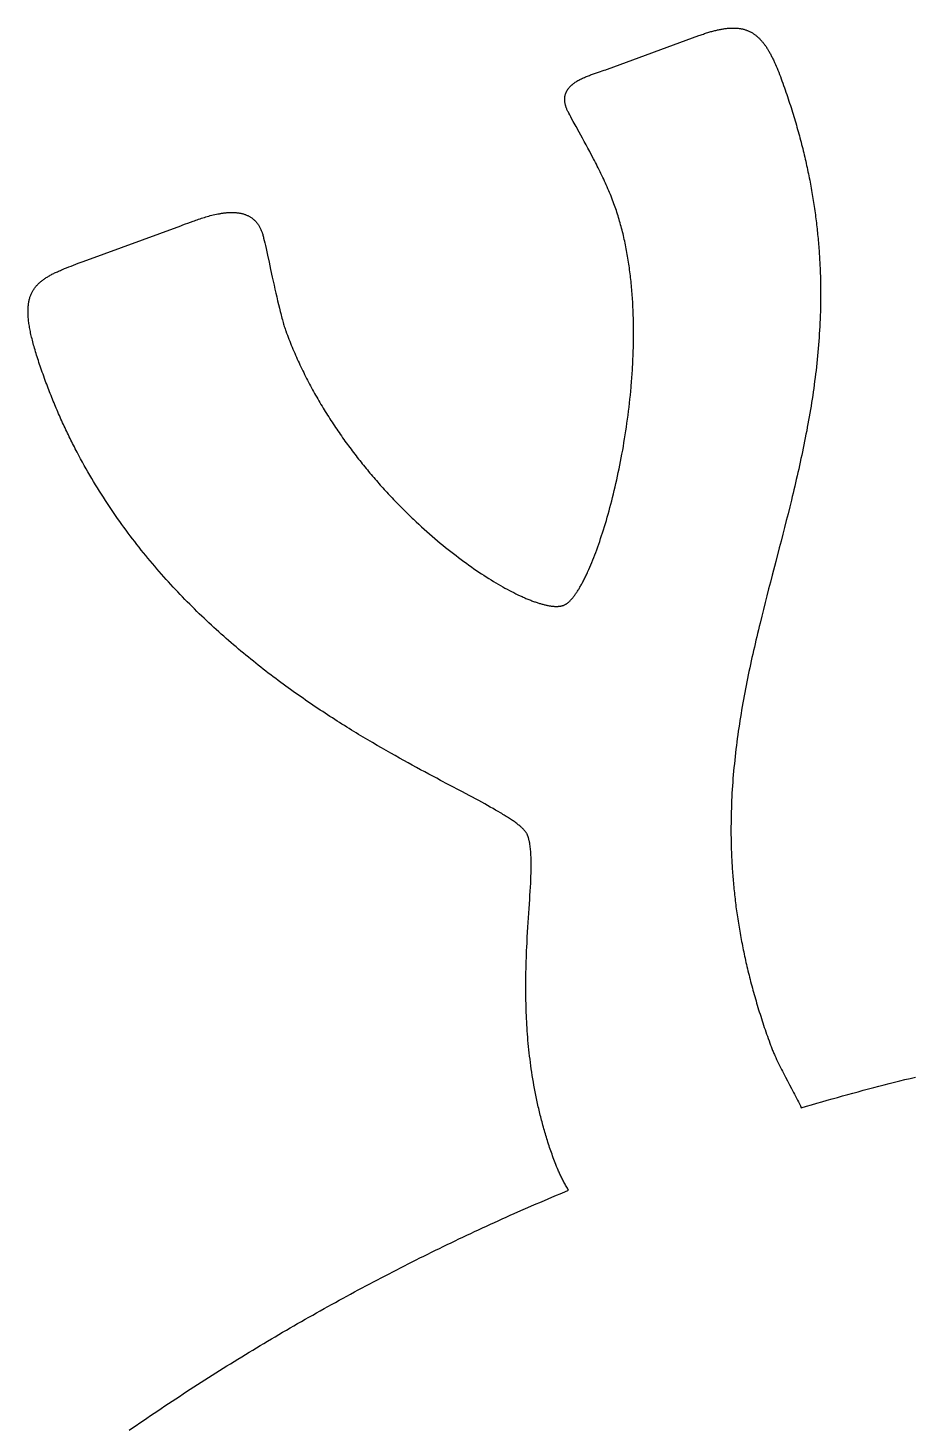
# Model space of a CAD drawing. Extents: x 156 to 510, y 849 to 1306.
# Drawn here: x 348.34 to 370.13, y 1077.97 to 1112.48 of the extents above; entities that cross this region are included whole.
import ezdxf

# ---------------------------------------------------------------- set-up
doc = ezdxf.new("R2010")
doc.units = 0
doc.layers.add('color#3f3f3fff', color=1, linetype='CONTINUOUS')

msp = doc.modelspace()

# ---------------------------------------------------------------- linework, layer by layer
at = {"layer": 'color#3f3f3fff'}
msp.add_lwpolyline([(350.827, 1077.915), (350.915, 1077.976), (351.003, 1078.037), (351.092, 1078.097), (351.18, 1078.157), (351.268, 1078.218), (351.357, 1078.278), (351.445, 1078.338), (351.534, 1078.397), (351.623, 1078.457), (351.712, 1078.516), (351.801, 1078.576), (351.89, 1078.635), (351.979, 1078.694), (352.068, 1078.753), (352.158, 1078.811), (352.247, 1078.87), (352.337, 1078.928), (352.427, 1078.986), (352.517, 1079.044), (352.607, 1079.102), (352.697, 1079.159), (352.787, 1079.217), (352.877, 1079.274), (352.968, 1079.331), (353.058, 1079.388), (353.149, 1079.445), (353.24, 1079.502), (353.33, 1079.558), (353.421, 1079.614), (353.512, 1079.67), (353.604, 1079.726), (353.695, 1079.782), (353.786, 1079.838), (353.878, 1079.893), (353.969, 1079.949), (354.061, 1080.004), (354.153, 1080.059), (354.244, 1080.113), (354.336, 1080.168), (354.428, 1080.222), (354.521, 1080.277), (354.613, 1080.331), (354.705, 1080.385), (354.798, 1080.439), (354.89, 1080.492), (354.983, 1080.546), (355.076, 1080.599), (355.168, 1080.652), (355.261, 1080.705), (355.354, 1080.758), (355.447, 1080.81), (355.541, 1080.863), (355.634, 1080.915), (355.727, 1080.967), (355.821, 1081.019), (355.915, 1081.07), (356.008, 1081.122), (356.102, 1081.173), (356.196, 1081.224), (356.29, 1081.275), (356.384, 1081.326), (356.478, 1081.377), (356.573, 1081.427), (356.667, 1081.478), (356.761, 1081.528), (356.856, 1081.578), (356.951, 1081.628), (357.045, 1081.677), (357.14, 1081.727), (357.235, 1081.776), (357.33, 1081.825), (357.425, 1081.874), (357.521, 1081.923), (357.616, 1081.971), (357.711, 1082.02), (357.807, 1082.068), (357.902, 1082.116), (357.998, 1082.164), (358.094, 1082.211), (358.19, 1082.259), (358.285, 1082.306), (358.381, 1082.353), (358.478, 1082.4), (358.574, 1082.447), (358.67, 1082.494), (358.766, 1082.54), (358.863, 1082.586), (358.959, 1082.632), (359.056, 1082.678), (359.153, 1082.724), (359.25, 1082.769), (359.346, 1082.815), (359.443, 1082.86), (359.54, 1082.905), (359.638, 1082.95), (359.735, 1082.994), (359.832, 1083.039), (359.929, 1083.083), (360.027, 1083.127), (360.125, 1083.171), (360.222, 1083.215), (360.32, 1083.258), (360.487, 1083.332), (360.654, 1083.405), (360.822, 1083.478), (360.99, 1083.55), (361.157, 1083.622), (361.325, 1083.693), (361.494, 1083.764), (361.662, 1083.834), (361.647, 1083.858), (361.632, 1083.883), (361.618, 1083.907), (361.603, 1083.932), (361.589, 1083.957), (361.575, 1083.981), (361.562, 1084.006), (361.548, 1084.031), (361.535, 1084.056), (361.522, 1084.081), (361.509, 1084.106), (361.497, 1084.13), (361.485, 1084.155), (361.473, 1084.18), (361.461, 1084.204), (361.449, 1084.229), (361.438, 1084.253), (361.427, 1084.278), (361.416, 1084.302), (361.406, 1084.326), (361.385, 1084.373), (361.366, 1084.419), (361.348, 1084.465), (361.33, 1084.509), (361.314, 1084.552), (361.298, 1084.594), (361.283, 1084.636), (361.268, 1084.678), (361.253, 1084.721), (361.238, 1084.763), (361.223, 1084.805), (361.209, 1084.847), (361.195, 1084.889), (361.181, 1084.931), (361.167, 1084.973), (361.154, 1085.015), (361.14, 1085.057), (361.127, 1085.099), (361.114, 1085.141), (361.102, 1085.183), (361.089, 1085.225), (361.077, 1085.267), (361.065, 1085.308), (361.053, 1085.35), (361.041, 1085.392), (361.03, 1085.434), (361.018, 1085.475), (361.007, 1085.517), (360.996, 1085.558), (360.986, 1085.6), (360.975, 1085.641), (360.965, 1085.683), (360.954, 1085.724), (360.944, 1085.765), (360.934, 1085.807), (360.925, 1085.848), (360.915, 1085.889), (360.906, 1085.93), (360.897, 1085.971), (360.888, 1086.013), (360.879, 1086.054), (360.87, 1086.094), (360.862, 1086.135), (360.854, 1086.176), (360.845, 1086.217), (360.838, 1086.258), (360.822, 1086.339), (360.807, 1086.42), (360.793, 1086.501), (360.78, 1086.582), (360.767, 1086.662), (360.754, 1086.743), (360.742, 1086.823), (360.731, 1086.902), (360.721, 1086.982), (360.711, 1087.061), (360.701, 1087.14), (360.692, 1087.219), (360.684, 1087.297), (360.676, 1087.375), (360.668, 1087.453), (360.661, 1087.53), (360.655, 1087.607), (360.649, 1087.684), (360.643, 1087.761), (360.638, 1087.837), (360.633, 1087.913), (360.629, 1087.989), (360.625, 1088.064), (360.622, 1088.139), (360.619, 1088.213), (360.616, 1088.287), (360.614, 1088.361), (360.612, 1088.434), (360.61, 1088.508), (360.609, 1088.58), (360.608, 1088.652), (360.607, 1088.724), (360.607, 1088.796), (360.607, 1088.867), (360.607, 1088.937), (360.608, 1089.008), (360.609, 1089.077), (360.61, 1089.147), (360.611, 1089.216), (360.612, 1089.284), (360.614, 1089.352), (360.616, 1089.42), (360.618, 1089.487), (360.621, 1089.554), (360.623, 1089.62), (360.626, 1089.685), (360.628, 1089.751), (360.631, 1089.815), (360.638, 1089.943), (360.644, 1090.069), (360.651, 1090.193), (360.659, 1090.315), (360.666, 1090.434), (360.674, 1090.552), (360.689, 1090.779), (360.703, 1090.997), (360.71, 1091.103), (360.716, 1091.206), (360.722, 1091.306), (360.727, 1091.404), (360.729, 1091.452), (360.731, 1091.499), (360.733, 1091.546), (360.735, 1091.591), (360.736, 1091.637), (360.738, 1091.681), (360.739, 1091.725), (360.739, 1091.768), (360.74, 1091.81), (360.74, 1091.852), (360.74, 1091.893), (360.74, 1091.933), (360.739, 1091.973), (360.738, 1092.011), (360.737, 1092.049), (360.735, 1092.087), (360.733, 1092.123), (360.731, 1092.159), (360.728, 1092.194), (360.725, 1092.228), (360.722, 1092.261), (360.718, 1092.294), (360.713, 1092.326), (360.709, 1092.357), (360.703, 1092.387), (360.698, 1092.416), (360.695, 1092.43), (360.692, 1092.445), (360.689, 1092.459), (360.685, 1092.472), (360.682, 1092.486), (360.678, 1092.499), (360.674, 1092.512), (360.671, 1092.525), (360.667, 1092.538), (360.663, 1092.551), (360.658, 1092.563), (360.654, 1092.575), (360.652, 1092.581), (360.649, 1092.587), (360.647, 1092.594), (360.644, 1092.6), (360.64, 1092.606), (360.637, 1092.612), (360.63, 1092.625), (360.622, 1092.638), (360.614, 1092.651), (360.604, 1092.664), (360.594, 1092.677), (360.584, 1092.69), (360.572, 1092.704), (360.56, 1092.717), (360.547, 1092.731), (360.534, 1092.745), (360.52, 1092.759), (360.505, 1092.773), (360.489, 1092.787), (360.473, 1092.801), (360.456, 1092.815), (360.438, 1092.83), (360.42, 1092.845), (360.401, 1092.86), (360.382, 1092.875), (360.362, 1092.89), (360.341, 1092.905), (360.319, 1092.92), (360.297, 1092.936), (360.275, 1092.952), (360.251, 1092.967), (360.228, 1092.983), (360.203, 1093), (360.178, 1093.016), (360.152, 1093.032), (360.126, 1093.049), (360.099, 1093.066), (360.072, 1093.083), (360.044, 1093.1), (360.015, 1093.117), (359.986, 1093.135), (359.926, 1093.17), (359.863, 1093.206), (359.799, 1093.243), (359.732, 1093.28), (359.664, 1093.318), (359.593, 1093.357), (359.52, 1093.397), (359.446, 1093.438), (359.369, 1093.479), (359.291, 1093.521), (359.21, 1093.564), (359.044, 1093.652), (358.692, 1093.838), (358.506, 1093.937), (358.41, 1093.988), (358.314, 1094.039), (358.216, 1094.092), (358.116, 1094.145), (358.015, 1094.2), (357.913, 1094.255), (357.81, 1094.312), (357.705, 1094.369), (357.6, 1094.428), (357.493, 1094.487), (357.385, 1094.548), (357.276, 1094.61), (357.165, 1094.672), (357.054, 1094.736), (356.942, 1094.801), (356.83, 1094.867), (356.716, 1094.934), (356.601, 1095.003), (356.544, 1095.037), (356.486, 1095.072), (356.428, 1095.108), (356.37, 1095.143), (356.311, 1095.179), (356.253, 1095.215), (356.194, 1095.251), (356.135, 1095.288), (356.076, 1095.325), (356.017, 1095.362), (355.958, 1095.4), (355.899, 1095.438), (355.839, 1095.476), (355.779, 1095.515), (355.72, 1095.553), (355.66, 1095.593), (355.6, 1095.632), (355.54, 1095.672), (355.479, 1095.712), (355.419, 1095.752), (355.358, 1095.793), (355.298, 1095.834), (355.237, 1095.876), (355.177, 1095.918), (355.116, 1095.96), (355.055, 1096.002), (354.994, 1096.045), (354.933, 1096.088), (354.872, 1096.131), (354.811, 1096.175), (354.75, 1096.219), (354.689, 1096.263), (354.627, 1096.308), (354.566, 1096.353), (354.505, 1096.399), (354.443, 1096.445), (354.382, 1096.491), (354.321, 1096.537), (354.259, 1096.584), (354.198, 1096.631), (354.137, 1096.679), (354.075, 1096.727), (354.014, 1096.775), (353.953, 1096.824), (353.892, 1096.873), (353.83, 1096.922), (353.769, 1096.972), (353.708, 1097.022), (353.647, 1097.072), (353.586, 1097.123), (353.525, 1097.175), (353.464, 1097.226), (353.403, 1097.278), (353.342, 1097.33), (353.281, 1097.383), (353.22, 1097.436), (353.16, 1097.49), (353.099, 1097.544), (353.039, 1097.598), (352.978, 1097.653), (352.918, 1097.708), (352.858, 1097.763), (352.798, 1097.819), (352.738, 1097.875), (352.678, 1097.932), (352.619, 1097.989), (352.559, 1098.046), (352.5, 1098.104), (352.441, 1098.162), (352.381, 1098.221), (352.323, 1098.28), (352.264, 1098.339), (352.205, 1098.399), (352.147, 1098.459), (352.088, 1098.52), (352.03, 1098.581), (351.972, 1098.642), (351.915, 1098.704), (351.857, 1098.767), (351.8, 1098.829), (351.742, 1098.893), (351.686, 1098.956), (351.629, 1099.02), (351.572, 1099.085), (351.516, 1099.149), (351.46, 1099.215), (351.404, 1099.28), (351.348, 1099.347), (351.293, 1099.413), (351.238, 1099.48), (351.183, 1099.548), (351.128, 1099.616), (351.074, 1099.684), (351.02, 1099.753), (350.966, 1099.822), (350.913, 1099.892), (350.859, 1099.962), (350.806, 1100.032), (350.754, 1100.103), (350.701, 1100.175), (350.649, 1100.247), (350.597, 1100.319), (350.546, 1100.392), (350.495, 1100.465), (350.444, 1100.539), (350.393, 1100.613), (350.343, 1100.688), (350.293, 1100.763), (350.244, 1100.839), (350.195, 1100.915), (350.146, 1100.992), (350.097, 1101.069), (350.049, 1101.146), (350.001, 1101.224), (349.954, 1101.303), (349.907, 1101.382), (349.86, 1101.461), (349.814, 1101.541), (349.768, 1101.621), (349.723, 1101.702), (349.678, 1101.784), (349.633, 1101.866), (349.589, 1101.948), (349.545, 1102.031), (349.523, 1102.072), (349.502, 1102.114), (349.48, 1102.156), (349.459, 1102.198), (349.437, 1102.24), (349.416, 1102.282), (349.395, 1102.325), (349.374, 1102.367), (349.353, 1102.41), (349.332, 1102.453), (349.312, 1102.495), (349.291, 1102.538), (349.271, 1102.581), (349.25, 1102.625), (349.23, 1102.668), (349.21, 1102.712), (349.19, 1102.755), (349.17, 1102.799), (349.15, 1102.843), (349.131, 1102.887), (349.111, 1102.931), (349.092, 1102.975), (349.073, 1103.02), (349.053, 1103.064), (349.034, 1103.109), (349.015, 1103.154), (348.997, 1103.198), (348.978, 1103.243), (348.959, 1103.289), (348.941, 1103.334), (348.922, 1103.379), (348.904, 1103.425), (348.886, 1103.471), (348.868, 1103.516), (348.85, 1103.562), (348.833, 1103.608), (348.815, 1103.655), (348.798, 1103.701), (348.78, 1103.747), (348.763, 1103.794), (348.744, 1103.846), (348.725, 1103.898), (348.707, 1103.949), (348.689, 1103.999), (348.672, 1104.049), (348.655, 1104.097), (348.639, 1104.146), (348.623, 1104.193), (348.607, 1104.239), (348.592, 1104.285), (348.577, 1104.331), (348.563, 1104.375), (348.549, 1104.419), (348.536, 1104.462), (348.523, 1104.505), (348.511, 1104.547), (348.498, 1104.588), (348.487, 1104.629), (348.476, 1104.669), (348.465, 1104.708), (348.455, 1104.747), (348.445, 1104.785), (348.436, 1104.822), (348.427, 1104.859), (348.418, 1104.895), (348.41, 1104.931), (348.402, 1104.966), (348.395, 1105.001), (348.388, 1105.035), (348.382, 1105.068), (348.376, 1105.101), (348.37, 1105.134), (348.365, 1105.165), (348.36, 1105.197), (348.356, 1105.227), (348.352, 1105.258), (348.349, 1105.287), (348.346, 1105.316), (348.343, 1105.345), (348.341, 1105.373), (348.34, 1105.401), (348.338, 1105.428), (348.337, 1105.455), (348.337, 1105.481), (348.337, 1105.507), (348.337, 1105.533), (348.338, 1105.558), (348.339, 1105.582), (348.341, 1105.606), (348.343, 1105.63), (348.345, 1105.653), (348.348, 1105.676), (348.351, 1105.698), (348.355, 1105.72), (348.359, 1105.742), (348.363, 1105.763), (348.368, 1105.784), (348.373, 1105.805), (348.379, 1105.825), (348.385, 1105.845), (348.392, 1105.864), (348.399, 1105.883), (348.406, 1105.902), (348.414, 1105.92), (348.422, 1105.938), (348.43, 1105.956), (348.439, 1105.974), (348.448, 1105.991), (348.458, 1106.008), (348.468, 1106.024), (348.478, 1106.041), (348.489, 1106.057), (348.5, 1106.073), (348.512, 1106.088), (348.524, 1106.103), (348.537, 1106.118), (348.549, 1106.133), (348.563, 1106.148), (348.576, 1106.162), (348.59, 1106.176), (348.604, 1106.19), (348.619, 1106.204), (348.634, 1106.217), (348.65, 1106.231), (348.666, 1106.244), (348.682, 1106.257), (348.699, 1106.269), (348.716, 1106.282), (348.733, 1106.294), (348.751, 1106.307), (348.769, 1106.319), (348.787, 1106.331), (348.806, 1106.343), (348.826, 1106.354), (348.845, 1106.366), (348.865, 1106.378), (348.886, 1106.389), (348.907, 1106.4), (348.928, 1106.412), (348.949, 1106.423), (348.971, 1106.434), (348.993, 1106.445), (349.016, 1106.456), (349.039, 1106.467), (349.062, 1106.477), (349.086, 1106.488), (349.11, 1106.499), (349.134, 1106.51), (349.159, 1106.52), (349.184, 1106.531), (349.236, 1106.552), (349.289, 1106.574), (349.343, 1106.595), (349.399, 1106.617), (349.456, 1106.639), (349.514, 1106.661), (349.574, 1106.683), (349.698, 1106.728), (352.102, 1107.611), (352.157, 1107.631), (352.215, 1107.653), (352.276, 1107.675), (352.339, 1107.699), (352.405, 1107.723), (352.438, 1107.734), (352.472, 1107.746), (352.507, 1107.758), (352.542, 1107.77), (352.577, 1107.782), (352.612, 1107.793), (352.648, 1107.805), (352.684, 1107.816), (352.72, 1107.827), (352.757, 1107.838), (352.794, 1107.848), (352.83, 1107.858), (352.867, 1107.867), (352.904, 1107.876), (352.942, 1107.885), (352.979, 1107.893), (353.016, 1107.9), (353.053, 1107.907), (353.071, 1107.911), (353.09, 1107.914), (353.108, 1107.916), (353.127, 1107.919), (353.145, 1107.922), (353.164, 1107.924), (353.182, 1107.926), (353.2, 1107.928), (353.219, 1107.93), (353.237, 1107.932), (353.255, 1107.933), (353.273, 1107.934), (353.291, 1107.935), (353.309, 1107.936), (353.327, 1107.937), (353.345, 1107.937), (353.362, 1107.937), (353.38, 1107.937), (353.398, 1107.937), (353.415, 1107.936), (353.433, 1107.935), (353.45, 1107.934), (353.467, 1107.933), (353.484, 1107.931), (353.501, 1107.929), (353.518, 1107.927), (353.535, 1107.925), (353.551, 1107.922), (353.568, 1107.919), (353.584, 1107.916), (353.6, 1107.912), (353.616, 1107.908), (353.632, 1107.904), (353.648, 1107.9), (353.664, 1107.895), (353.679, 1107.89), (353.694, 1107.884), (353.71, 1107.879), (353.725, 1107.873), (353.739, 1107.866), (353.754, 1107.859), (353.769, 1107.852), (353.783, 1107.845), (353.797, 1107.837), (353.811, 1107.829), (353.825, 1107.82), (353.838, 1107.812), (353.852, 1107.802), (353.865, 1107.793), (353.878, 1107.783), (353.89, 1107.772), (353.903, 1107.762), (353.915, 1107.75), (353.927, 1107.739), (353.939, 1107.727), (353.951, 1107.715), (353.962, 1107.702), (353.973, 1107.689), (353.984, 1107.675), (353.995, 1107.661), (354.005, 1107.647), (354.015, 1107.632), (354.025, 1107.616), (354.035, 1107.601), (354.044, 1107.584), (354.053, 1107.568), (354.062, 1107.55), (354.071, 1107.533), (354.079, 1107.515), (354.087, 1107.496), (354.094, 1107.477), (354.102, 1107.458), (354.106, 1107.446), (354.111, 1107.431), (354.116, 1107.415), (354.121, 1107.396), (354.126, 1107.376), (354.132, 1107.354), (354.138, 1107.33), (354.145, 1107.305), (354.158, 1107.249), (354.173, 1107.187), (354.188, 1107.119), (354.205, 1107.047), (354.222, 1106.969), (354.24, 1106.888), (354.278, 1106.714), (354.318, 1106.529), (354.359, 1106.338), (354.381, 1106.24), (354.402, 1106.143), (354.424, 1106.045), (354.446, 1105.949), (354.468, 1105.853), (354.489, 1105.759), (354.511, 1105.667), (354.533, 1105.578), (354.554, 1105.492), (354.565, 1105.45), (354.575, 1105.409), (354.585, 1105.369), (354.596, 1105.331), (354.606, 1105.293), (354.616, 1105.256), (354.626, 1105.221), (354.636, 1105.187), (354.645, 1105.155), (354.655, 1105.124), (354.664, 1105.094), (354.674, 1105.066), (354.683, 1105.039), (354.692, 1105.015), (354.71, 1104.964), (354.729, 1104.914), (354.748, 1104.864), (354.767, 1104.814), (354.787, 1104.764), (354.807, 1104.715), (354.827, 1104.665), (354.847, 1104.616), (354.868, 1104.567), (354.889, 1104.518), (354.91, 1104.469), (354.931, 1104.42), (354.953, 1104.372), (354.974, 1104.323), (354.996, 1104.275), (355.018, 1104.227), (355.041, 1104.179), (355.063, 1104.131), (355.086, 1104.083), (355.109, 1104.036), (355.132, 1103.988), (355.156, 1103.941), (355.18, 1103.894), (355.203, 1103.847), (355.228, 1103.8), (355.252, 1103.753), (355.276, 1103.707), (355.301, 1103.661), (355.326, 1103.614), (355.351, 1103.568), (355.376, 1103.522), (355.401, 1103.477), (355.427, 1103.431), (355.453, 1103.386), (355.479, 1103.34), (355.505, 1103.295), (355.531, 1103.25), (355.558, 1103.206), (355.584, 1103.161), (355.611, 1103.116), (355.638, 1103.072), (355.665, 1103.028), (355.693, 1102.984), (355.72, 1102.94), (355.748, 1102.896), (355.776, 1102.853), (355.804, 1102.81), (355.832, 1102.766), (355.86, 1102.723), (355.888, 1102.681), (355.917, 1102.638), (355.945, 1102.595), (355.974, 1102.553), (356.003, 1102.511), (356.032, 1102.469), (356.061, 1102.427), (356.091, 1102.385), (356.12, 1102.344), (356.15, 1102.303), (356.18, 1102.261), (356.209, 1102.22), (356.239, 1102.18), (356.269, 1102.139), (356.3, 1102.099), (356.33, 1102.058), (356.36, 1102.018), (356.391, 1101.978), (356.422, 1101.938), (356.452, 1101.899), (356.483, 1101.859), (356.514, 1101.82), (356.545, 1101.781), (356.576, 1101.742), (356.607, 1101.704), (356.639, 1101.665), (356.67, 1101.627), (356.702, 1101.589), (356.733, 1101.551), (356.765, 1101.513), (356.796, 1101.475), (356.828, 1101.438), (356.86, 1101.401), (356.892, 1101.364), (356.924, 1101.327), (356.956, 1101.29), (356.988, 1101.254), (357.02, 1101.217), (357.053, 1101.181), (357.085, 1101.145), (357.117, 1101.11), (357.15, 1101.074), (357.182, 1101.039), (357.215, 1101.004), (357.248, 1100.969), (357.28, 1100.934), (357.313, 1100.899), (357.346, 1100.865), (357.378, 1100.831), (357.411, 1100.797), (357.444, 1100.763), (357.477, 1100.729), (357.51, 1100.696), (357.543, 1100.663), (357.575, 1100.63), (357.608, 1100.597), (357.641, 1100.564), (357.674, 1100.532), (357.707, 1100.5), (357.74, 1100.468), (357.774, 1100.436), (357.807, 1100.404), (357.84, 1100.373), (357.873, 1100.341), (357.906, 1100.31), (357.972, 1100.249), (358.038, 1100.188), (358.104, 1100.129), (358.17, 1100.07), (358.236, 1100.012), (358.302, 1099.954), (358.368, 1099.898), (358.433, 1099.842), (358.499, 1099.788), (358.564, 1099.734), (358.629, 1099.681), (358.694, 1099.629), (358.759, 1099.577), (358.824, 1099.527), (358.888, 1099.477), (358.952, 1099.429), (359.016, 1099.381), (359.079, 1099.334), (359.142, 1099.288), (359.205, 1099.243), (359.267, 1099.199), (359.329, 1099.156), (359.391, 1099.113), (359.452, 1099.072), (359.513, 1099.032), (359.573, 1098.992), (359.633, 1098.953), (359.692, 1098.916), (359.751, 1098.879), (359.81, 1098.843), (359.868, 1098.809), (359.925, 1098.775), (359.982, 1098.742), (360.038, 1098.71), (360.093, 1098.679), (360.148, 1098.649), (360.203, 1098.62), (360.256, 1098.592), (360.309, 1098.565), (360.361, 1098.539), (360.413, 1098.514), (360.464, 1098.49), (360.489, 1098.478), (360.514, 1098.467), (360.538, 1098.456), (360.563, 1098.445), (360.587, 1098.434), (360.611, 1098.424), (360.635, 1098.414), (360.659, 1098.404), (360.683, 1098.395), (360.706, 1098.385), (360.729, 1098.376), (360.752, 1098.367), (360.775, 1098.359), (360.797, 1098.35), (360.819, 1098.342), (360.841, 1098.335), (360.863, 1098.327), (360.885, 1098.32), (360.906, 1098.313), (360.927, 1098.306), (360.948, 1098.3), (360.969, 1098.294), (360.989, 1098.288), (361.009, 1098.282), (361.029, 1098.277), (361.049, 1098.272), (361.068, 1098.267), (361.088, 1098.262), (361.107, 1098.258), (361.125, 1098.254), (361.144, 1098.25), (361.162, 1098.246), (361.18, 1098.243), (361.197, 1098.24), (361.215, 1098.238), (361.232, 1098.235), (361.249, 1098.233), (361.265, 1098.231), (361.282, 1098.23), (361.298, 1098.228), (361.314, 1098.227), (361.329, 1098.226), (361.344, 1098.226), (361.359, 1098.226), (361.374, 1098.226), (361.388, 1098.226), (361.402, 1098.227), (361.416, 1098.228), (361.43, 1098.229), (361.443, 1098.23), (361.456, 1098.232), (361.468, 1098.234), (361.48, 1098.236), (361.492, 1098.239), (361.504, 1098.242), (361.515, 1098.245), (361.526, 1098.248), (361.537, 1098.252), (361.547, 1098.256), (361.558, 1098.261), (361.568, 1098.266), (361.579, 1098.271), (361.589, 1098.277), (361.6, 1098.284), (361.61, 1098.291), (361.621, 1098.299), (361.632, 1098.307), (361.643, 1098.315), (361.654, 1098.324), (361.665, 1098.334), (361.676, 1098.344), (361.687, 1098.354), (361.698, 1098.365), (361.709, 1098.377), (361.72, 1098.389), (361.732, 1098.401), (361.743, 1098.414), (361.755, 1098.427), (361.766, 1098.441), (361.777, 1098.455), (361.789, 1098.47), (361.801, 1098.485), (361.812, 1098.501), (361.824, 1098.517), (361.836, 1098.534), (361.847, 1098.551), (361.859, 1098.568), (361.871, 1098.586), (361.883, 1098.604), (361.895, 1098.623), (361.907, 1098.642), (361.919, 1098.661), (361.931, 1098.681), (361.942, 1098.702), (361.955, 1098.723), (361.967, 1098.744), (361.979, 1098.766), (361.991, 1098.788), (362.003, 1098.81), (362.015, 1098.833), (362.027, 1098.856), (362.039, 1098.88), (362.051, 1098.904), (362.064, 1098.928), (362.076, 1098.953), (362.088, 1098.978), (362.1, 1099.004), (362.112, 1099.03), (362.125, 1099.056), (362.137, 1099.083), (362.161, 1099.137), (362.186, 1099.193), (362.21, 1099.251), (362.235, 1099.31), (362.259, 1099.37), (362.284, 1099.431), (362.308, 1099.494), (362.332, 1099.558), (362.356, 1099.624), (362.381, 1099.691), (362.405, 1099.759), (362.429, 1099.828), (362.452, 1099.898), (362.476, 1099.97), (362.5, 1100.043), (362.523, 1100.117), (362.546, 1100.192), (362.569, 1100.268), (362.592, 1100.345), (362.615, 1100.423), (362.637, 1100.502), (362.66, 1100.583), (362.682, 1100.664), (362.703, 1100.746), (362.725, 1100.829), (362.746, 1100.913), (362.767, 1100.998), (362.788, 1101.083), (362.808, 1101.17), (362.829, 1101.257), (362.848, 1101.345), (362.868, 1101.434), (362.887, 1101.524), (362.906, 1101.614), (362.924, 1101.705), (362.943, 1101.796), (362.96, 1101.889), (362.978, 1101.982), (362.995, 1102.075), (363.011, 1102.169), (363.027, 1102.264), (363.043, 1102.359), (363.058, 1102.455), (363.073, 1102.551), (363.087, 1102.647), (363.101, 1102.744), (363.114, 1102.842), (363.127, 1102.939), (363.14, 1103.038), (363.151, 1103.136), (363.163, 1103.235), (363.174, 1103.334), (363.184, 1103.434), (363.193, 1103.533), (363.202, 1103.633), (363.207, 1103.683), (363.211, 1103.733), (363.215, 1103.783), (363.219, 1103.833), (363.222, 1103.884), (363.226, 1103.934), (363.229, 1103.984), (363.233, 1104.034), (363.236, 1104.085), (363.239, 1104.135), (363.242, 1104.185), (363.244, 1104.236), (363.247, 1104.286), (363.249, 1104.337), (363.251, 1104.387), (363.253, 1104.437), (363.255, 1104.488), (363.256, 1104.538), (363.258, 1104.589), (363.259, 1104.639), (363.26, 1104.69), (363.261, 1104.74), (363.262, 1104.79), (363.262, 1104.841), (363.263, 1104.891), (363.263, 1104.941), (363.263, 1104.992), (363.263, 1105.042), (363.263, 1105.092), (363.262, 1105.142), (363.261, 1105.193), (363.26, 1105.243), (363.259, 1105.293), (363.258, 1105.343), (363.257, 1105.393), (363.255, 1105.443), (363.253, 1105.493), (363.251, 1105.543), (363.249, 1105.592), (363.246, 1105.642), (363.244, 1105.692), (363.241, 1105.741), (363.238, 1105.791), (363.235, 1105.84), (363.231, 1105.89), (363.227, 1105.939), (363.224, 1105.988), (363.219, 1106.037), (363.215, 1106.086), (363.211, 1106.135), (363.206, 1106.184), (363.201, 1106.233), (363.196, 1106.281), (363.19, 1106.33), (363.185, 1106.378), (363.179, 1106.427), (363.173, 1106.475), (363.167, 1106.523), (363.16, 1106.571), (363.153, 1106.619), (363.146, 1106.666), (363.139, 1106.714), (363.132, 1106.762), (363.124, 1106.809), (363.116, 1106.856), (363.108, 1106.903), (363.1, 1106.95), (363.091, 1106.997), (363.082, 1107.043), (363.073, 1107.09), (363.064, 1107.136), (363.055, 1107.182), (363.045, 1107.228), (363.035, 1107.274), (363.024, 1107.32), (363.014, 1107.366), (363.003, 1107.411), (362.992, 1107.456), (362.981, 1107.501), (362.969, 1107.546), (362.957, 1107.591), (362.945, 1107.635), (362.933, 1107.679), (362.92, 1107.723), (362.908, 1107.767), (362.895, 1107.811), (362.881, 1107.854), (362.868, 1107.898), (362.854, 1107.941), (362.839, 1107.984), (362.825, 1108.026), (362.81, 1108.069), (362.795, 1108.111), (362.78, 1108.153), (362.763, 1108.198), (362.746, 1108.244), (362.728, 1108.29), (362.71, 1108.335), (362.691, 1108.382), (362.672, 1108.428), (362.652, 1108.474), (362.632, 1108.521), (362.612, 1108.568), (362.591, 1108.614), (362.57, 1108.661), (362.548, 1108.708), (362.527, 1108.755), (362.505, 1108.801), (362.483, 1108.848), (362.46, 1108.895), (362.438, 1108.941), (362.415, 1108.987), (362.392, 1109.033), (362.369, 1109.079), (362.346, 1109.125), (362.323, 1109.17), (362.3, 1109.216), (362.277, 1109.261), (362.23, 1109.349), (362.184, 1109.437), (362.139, 1109.522), (362.094, 1109.606), (362.049, 1109.688), (362.006, 1109.767), (361.964, 1109.844), (361.923, 1109.918), (361.846, 1110.057), (361.777, 1110.182), (361.745, 1110.24), (361.716, 1110.293), (361.69, 1110.342), (361.667, 1110.387), (361.656, 1110.407), (361.646, 1110.427), (361.637, 1110.445), (361.629, 1110.462), (361.622, 1110.478), (361.616, 1110.493), (361.61, 1110.506), (361.605, 1110.518), (361.6, 1110.533), (361.595, 1110.547), (361.591, 1110.562), (361.587, 1110.576), (361.583, 1110.59), (361.58, 1110.604), (361.577, 1110.617), (361.574, 1110.631), (361.572, 1110.644), (361.57, 1110.658), (361.568, 1110.671), (361.567, 1110.684), (361.566, 1110.696), (361.565, 1110.709), (361.565, 1110.721), (361.565, 1110.734), (361.566, 1110.746), (361.566, 1110.758), (361.567, 1110.77), (361.569, 1110.781), (361.57, 1110.793), (361.572, 1110.805), (361.575, 1110.816), (361.577, 1110.827), (361.58, 1110.838), (361.583, 1110.849), (361.586, 1110.86), (361.59, 1110.87), (361.594, 1110.881), (361.598, 1110.891), (361.602, 1110.901), (361.607, 1110.911), (361.612, 1110.921), (361.617, 1110.931), (361.623, 1110.941), (361.628, 1110.95), (361.634, 1110.96), (361.64, 1110.969), (361.647, 1110.978), (361.653, 1110.987), (361.66, 1110.996), (361.667, 1111.005), (361.675, 1111.014), (361.682, 1111.022), (361.69, 1111.031), (361.697, 1111.039), (361.706, 1111.048), (361.714, 1111.056), (361.722, 1111.064), (361.731, 1111.072), (361.74, 1111.08), (361.749, 1111.087), (361.758, 1111.095), (361.767, 1111.103), (361.776, 1111.11), (361.786, 1111.117), (361.796, 1111.125), (361.806, 1111.132), (361.816, 1111.139), (361.826, 1111.146), (361.847, 1111.159), (361.868, 1111.173), (361.89, 1111.186), (361.912, 1111.198), (361.935, 1111.211), (361.958, 1111.223), (361.981, 1111.234), (362.005, 1111.246), (362.029, 1111.257), (362.053, 1111.267), (362.078, 1111.278), (362.102, 1111.288), (362.127, 1111.298), (362.152, 1111.308), (362.177, 1111.317), (362.202, 1111.327), (362.227, 1111.336), (362.251, 1111.345), (362.301, 1111.362), (362.35, 1111.379), (362.399, 1111.395), (362.446, 1111.411), (362.492, 1111.426), (362.537, 1111.441), (362.579, 1111.455), (362.6, 1111.463), (362.62, 1111.47), (364.874, 1112.297), (364.902, 1112.307), (364.93, 1112.317), (364.957, 1112.327), (364.984, 1112.336), (365.011, 1112.345), (365.038, 1112.354), (365.064, 1112.362), (365.09, 1112.371), (365.116, 1112.379), (365.141, 1112.386), (365.166, 1112.394), (365.191, 1112.401), (365.216, 1112.407), (365.24, 1112.414), (365.265, 1112.42), (365.288, 1112.426), (365.312, 1112.432), (365.335, 1112.437), (365.359, 1112.442), (365.381, 1112.447), (365.404, 1112.451), (365.426, 1112.456), (365.449, 1112.459), (365.47, 1112.463), (365.492, 1112.466), (365.514, 1112.469), (365.535, 1112.472), (365.556, 1112.475), (365.576, 1112.477), (365.597, 1112.479), (365.617, 1112.48), (365.637, 1112.482), (365.657, 1112.483), (365.677, 1112.484), (365.696, 1112.484), (365.715, 1112.484), (365.734, 1112.484), (365.753, 1112.484), (365.772, 1112.483), (365.79, 1112.482), (365.808, 1112.481), (365.826, 1112.479), (365.844, 1112.477), (365.862, 1112.475), (365.879, 1112.473), (365.896, 1112.47), (365.913, 1112.467), (365.93, 1112.463), (365.947, 1112.46), (365.963, 1112.456), (365.98, 1112.452), (365.996, 1112.447), (366.012, 1112.442), (366.027, 1112.437), (366.043, 1112.432), (366.059, 1112.426), (366.074, 1112.42), (366.089, 1112.414), (366.104, 1112.407), (366.119, 1112.401), (366.134, 1112.393), (366.148, 1112.386), (366.163, 1112.378), (366.177, 1112.37), (366.191, 1112.362), (366.205, 1112.353), (366.219, 1112.344), (366.232, 1112.335), (366.246, 1112.326), (366.26, 1112.316), (366.273, 1112.306), (366.286, 1112.295), (366.299, 1112.285), (366.312, 1112.274), (366.325, 1112.262), (366.338, 1112.251), (366.35, 1112.239), (366.363, 1112.227), (366.375, 1112.214), (366.387, 1112.201), (366.4, 1112.188), (366.412, 1112.175), (366.424, 1112.161), (366.436, 1112.147), (366.447, 1112.133), (366.459, 1112.118), (366.471, 1112.104), (366.482, 1112.088), (366.494, 1112.073), (366.505, 1112.057), (366.516, 1112.041), (366.528, 1112.025), (366.539, 1112.008), (366.55, 1111.991), (366.561, 1111.974), (366.572, 1111.956), (366.583, 1111.938), (366.593, 1111.92), (366.604, 1111.902), (366.615, 1111.883), (366.625, 1111.864), (366.636, 1111.844), (366.647, 1111.825), (366.657, 1111.805), (366.667, 1111.784), (366.678, 1111.764), (366.688, 1111.743), (366.699, 1111.722), (366.709, 1111.7), (366.719, 1111.678), (366.729, 1111.656), (366.74, 1111.634), (366.76, 1111.588), (366.78, 1111.541), (366.8, 1111.493), (366.82, 1111.443), (366.84, 1111.393), (366.861, 1111.341), (366.881, 1111.288), (366.901, 1111.234), (366.921, 1111.178), (366.941, 1111.123), (366.961, 1111.068), (366.98, 1111.013), (367, 1110.958), (367.019, 1110.903), (367.037, 1110.848), (367.056, 1110.793), (367.074, 1110.739), (367.092, 1110.684), (367.11, 1110.63), (367.128, 1110.575), (367.145, 1110.521), (367.162, 1110.467), (367.179, 1110.413), (367.196, 1110.359), (367.212, 1110.306), (367.228, 1110.252), (367.244, 1110.198), (367.26, 1110.145), (367.276, 1110.091), (367.291, 1110.038), (367.306, 1109.985), (367.321, 1109.932), (367.336, 1109.879), (367.35, 1109.826), (367.364, 1109.773), (367.378, 1109.72), (367.392, 1109.668), (367.406, 1109.615), (367.419, 1109.563), (367.432, 1109.51), (367.445, 1109.458), (367.458, 1109.406), (367.47, 1109.354), (367.482, 1109.302), (367.494, 1109.25), (367.506, 1109.198), (367.518, 1109.146), (367.529, 1109.095), (367.541, 1109.043), (367.552, 1108.992), (367.562, 1108.94), (367.573, 1108.889), (367.583, 1108.838), (367.594, 1108.787), (367.604, 1108.736), (367.613, 1108.685), (367.623, 1108.634), (367.632, 1108.583), (367.642, 1108.533), (367.651, 1108.482), (367.66, 1108.432), (367.668, 1108.381), (367.677, 1108.331), (367.685, 1108.281), (367.693, 1108.23), (367.701, 1108.18), (367.708, 1108.13), (367.716, 1108.08), (367.723, 1108.031), (367.73, 1107.981), (367.737, 1107.931), (367.744, 1107.881), (367.751, 1107.832), (367.757, 1107.783), (367.763, 1107.733), (367.769, 1107.684), (367.775, 1107.635), (367.781, 1107.585), (367.786, 1107.536), (367.791, 1107.487), (367.797, 1107.439), (367.801, 1107.39), (367.806, 1107.341), (367.811, 1107.292), (367.815, 1107.244), (367.82, 1107.195), (367.824, 1107.147), (367.828, 1107.098), (367.831, 1107.05), (367.835, 1107.002), (367.838, 1106.953), (367.842, 1106.905), (367.845, 1106.857), (367.848, 1106.809), (367.85, 1106.761), (367.853, 1106.714), (367.855, 1106.666), (367.858, 1106.618), (367.86, 1106.571), (367.862, 1106.523), (367.864, 1106.475), (367.865, 1106.428), (367.867, 1106.381), (367.868, 1106.333), (367.869, 1106.286), (367.87, 1106.239), (367.872, 1106.145), (367.873, 1106.051), (367.873, 1105.957), (367.873, 1105.864), (367.873, 1105.771), (367.871, 1105.678), (367.87, 1105.585), (367.867, 1105.493), (367.864, 1105.401), (367.861, 1105.309), (367.857, 1105.217), (367.852, 1105.126), (367.847, 1105.035), (367.842, 1104.943), (367.836, 1104.853), (367.829, 1104.762), (367.822, 1104.672), (367.815, 1104.581), (367.807, 1104.491), (367.798, 1104.402), (367.79, 1104.312), (367.78, 1104.222), (367.771, 1104.133), (367.76, 1104.044), (367.75, 1103.955), (367.739, 1103.867), (367.727, 1103.778), (367.716, 1103.69), (367.704, 1103.601), (367.691, 1103.513), (367.678, 1103.426), (367.665, 1103.338), (367.651, 1103.25), (367.637, 1103.163), (367.623, 1103.076), (367.608, 1102.988), (367.593, 1102.902), (367.578, 1102.815), (367.562, 1102.728), (367.546, 1102.641), (367.53, 1102.555), (367.513, 1102.469), (367.496, 1102.382), (367.479, 1102.296), (367.462, 1102.21), (367.444, 1102.124), (367.427, 1102.039), (367.408, 1101.953), (367.39, 1101.868), (367.371, 1101.782), (367.353, 1101.697), (367.334, 1101.611), (367.314, 1101.526), (367.295, 1101.441), (367.275, 1101.356), (367.256, 1101.271), (367.236, 1101.186), (367.215, 1101.102), (367.195, 1101.017), (367.175, 1100.932), (367.154, 1100.848), (367.112, 1100.679), (367.07, 1100.51), (367.028, 1100.341), (366.985, 1100.173), (366.942, 1100.004), (366.898, 1099.836), (366.855, 1099.668), (366.767, 1099.332), (366.68, 1098.995), (366.636, 1098.827), (366.593, 1098.659), (366.549, 1098.49), (366.507, 1098.322), (366.464, 1098.153), (366.422, 1097.984), (366.381, 1097.815), (366.36, 1097.731), (366.339, 1097.646), (366.319, 1097.561), (366.299, 1097.476), (366.279, 1097.391), (366.259, 1097.306), (366.24, 1097.221), (366.22, 1097.136), (366.201, 1097.051), (366.182, 1096.965), (366.163, 1096.88), (366.145, 1096.795), (366.127, 1096.709), (366.108, 1096.623), (366.091, 1096.537), (366.073, 1096.451), (366.056, 1096.365), (366.039, 1096.279), (366.022, 1096.193), (366.005, 1096.106), (365.989, 1096.02), (365.973, 1095.933), (365.958, 1095.846), (365.942, 1095.759), (365.927, 1095.672), (365.913, 1095.585), (365.898, 1095.498), (365.884, 1095.41), (365.871, 1095.322), (365.858, 1095.235), (365.845, 1095.147), (365.832, 1095.058), (365.82, 1094.97), (365.808, 1094.882), (365.797, 1094.793), (365.786, 1094.704), (365.776, 1094.615), (365.765, 1094.526), (365.756, 1094.436), (365.747, 1094.347), (365.738, 1094.257), (365.729, 1094.167), (365.722, 1094.077), (365.714, 1093.986), (365.707, 1093.896), (365.701, 1093.805), (365.695, 1093.714), (365.689, 1093.623), (365.684, 1093.531), (365.68, 1093.44), (365.676, 1093.348), (365.673, 1093.256), (365.67, 1093.163), (365.668, 1093.071), (365.666, 1092.978), (365.665, 1092.885), (365.664, 1092.791), (365.664, 1092.698), (365.664, 1092.604), (365.666, 1092.51), (365.667, 1092.416), (365.668, 1092.368), (365.67, 1092.321), (365.671, 1092.274), (365.672, 1092.226), (365.674, 1092.179), (365.676, 1092.131), (365.678, 1092.083), (365.68, 1092.036), (365.683, 1091.988), (365.685, 1091.94), (365.688, 1091.892), (365.69, 1091.844), (365.693, 1091.796), (365.697, 1091.748), (365.7, 1091.7), (365.703, 1091.651), (365.707, 1091.603), (365.711, 1091.554), (365.715, 1091.506), (365.719, 1091.457), (365.723, 1091.409), (365.728, 1091.36), (365.732, 1091.311), (365.737, 1091.262), (365.742, 1091.213), (365.747, 1091.164), (365.753, 1091.115), (365.758, 1091.066), (365.764, 1091.017), (365.77, 1090.967), (365.776, 1090.918), (365.782, 1090.868), (365.788, 1090.819), (365.795, 1090.769), (365.802, 1090.719), (365.809, 1090.67), (365.816, 1090.62), (365.823, 1090.57), (365.831, 1090.52), (365.839, 1090.469), (365.847, 1090.419), (365.855, 1090.369), (365.863, 1090.318), (365.871, 1090.268), (365.88, 1090.217), (365.889, 1090.167), (365.898, 1090.116), (365.907, 1090.065), (365.917, 1090.014), (365.926, 1089.963), (365.936, 1089.912), (365.946, 1089.861), (365.957, 1089.81), (365.967, 1089.759), (365.978, 1089.707), (365.989, 1089.656), (366, 1089.604), (366.011, 1089.552), (366.022, 1089.501), (366.034, 1089.449), (366.046, 1089.397), (366.058, 1089.345), (366.071, 1089.293), (366.083, 1089.24), (366.096, 1089.188), (366.109, 1089.136), (366.122, 1089.083), (366.135, 1089.031), (366.149, 1088.978), (366.163, 1088.925), (366.177, 1088.872), (366.191, 1088.819), (366.206, 1088.766), (366.22, 1088.713), (366.235, 1088.66), (366.25, 1088.606), (366.266, 1088.553), (366.281, 1088.499), (366.297, 1088.446), (366.313, 1088.392), (366.329, 1088.338), (366.346, 1088.284), (366.363, 1088.23), (366.38, 1088.176), (366.397, 1088.122), (366.414, 1088.067), (366.432, 1088.013), (366.45, 1087.958), (366.468, 1087.904), (366.486, 1087.849), (366.505, 1087.794), (366.524, 1087.739), (366.543, 1087.684), (366.562, 1087.629), (366.582, 1087.574), (366.602, 1087.518), (366.622, 1087.463), (366.642, 1087.407), (366.651, 1087.381), (366.661, 1087.356), (366.671, 1087.33), (366.681, 1087.305), (366.691, 1087.28), (366.701, 1087.254), (366.712, 1087.229), (366.723, 1087.204), (366.733, 1087.179), (366.744, 1087.154), (366.766, 1087.105), (366.789, 1087.056), (366.812, 1087.007), (366.835, 1086.958), (366.859, 1086.909), (366.883, 1086.861), (366.907, 1086.813), (366.932, 1086.765), (366.956, 1086.717), (366.981, 1086.67), (367.006, 1086.622), (367.057, 1086.527), (367.107, 1086.433), (367.158, 1086.339), (367.183, 1086.292), (367.208, 1086.245), (367.232, 1086.198), (367.257, 1086.151), (367.281, 1086.103), (367.305, 1086.056), (367.328, 1086.009), (367.351, 1085.961), (367.374, 1085.914), (367.396, 1085.866), (367.523, 1085.904), (367.65, 1085.941), (367.778, 1085.978), (367.905, 1086.014), (368.032, 1086.051), (368.16, 1086.087), (368.287, 1086.122), (368.415, 1086.158), (368.543, 1086.193), (368.67, 1086.228), (368.798, 1086.262), (368.926, 1086.297), (369.054, 1086.331), (369.182, 1086.364), (369.311, 1086.398), (369.439, 1086.431), (369.567, 1086.463), (369.696, 1086.496), (369.824, 1086.528), (369.953, 1086.56), (370.081, 1086.592), (370.21, 1086.623)], dxfattribs=at)

doc.saveas('drawing.dxf')
